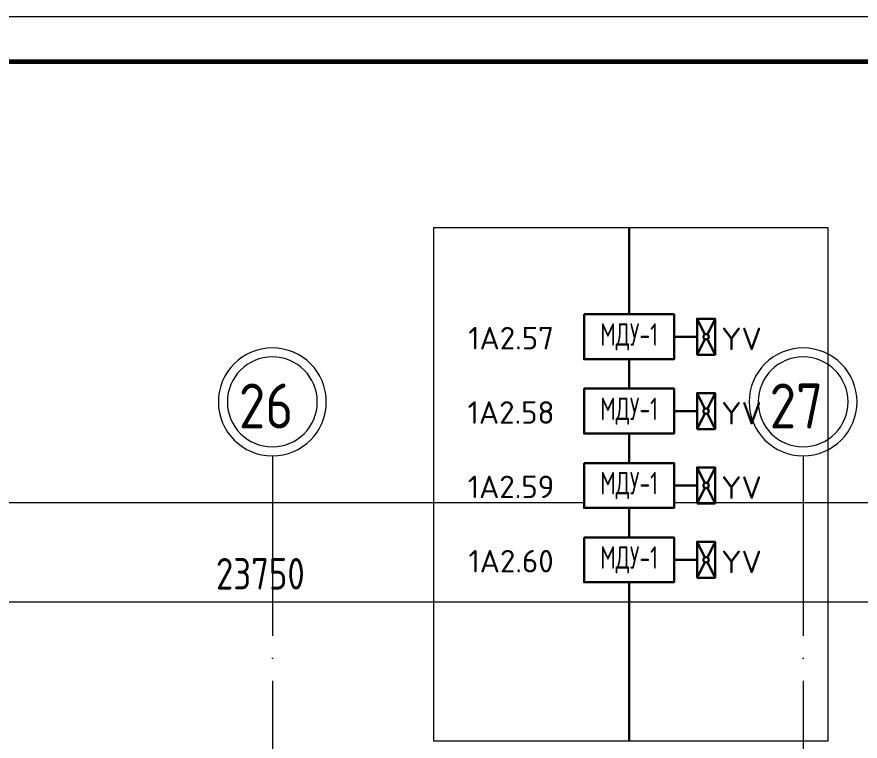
# Model space of a CAD drawing. Header units: millimetres. Extents: x -1073752 to 1436911, y -1379358 to 94781.
# Drawn here: x -1041757 to -1032383, y -868441 to -860388 of the extents above; entities that cross this region are included whole.
import ezdxf
from ezdxf.enums import TextEntityAlignment as Align

# ---------------------------------------------------------------- set-up
doc = ezdxf.new("R2010")
doc.units = ezdxf.units.MM
doc.set_wipeout_variables(frame=1)
doc.linetypes.add('ADSK_Линия сетки', pattern=[25, 20, -2.5, 0, -2.5])
for name, color, linetype, lineweight in [('RC-Дымоудаление', 1, 'Continuous', 30), ('лс', 5, 'Continuous', 30), ('Оси', 252, 'Continuous', 9), ('ОФ_рамка', 8, 'Continuous', 60), ('Размеры', 250, 'Continuous', 9)]:
    doc.layers.add(name, color=color, linetype=linetype, lineweight=lineweight)
doc.layers.add('RC-Позиционные_обозначения', color=7, linetype='Continuous')
doc.layers.add('RC-Таблицы', color=7, linetype='Continuous')
doc.styles.add('GOST Common_2', font='', dxfattribs={"width": 0.9, "height": 250})
doc.styles.add('GOST Common_4', font='', dxfattribs={"height": 7})
doc.styles.add('ISOCPEUR', font='isocpeur.ttf', dxfattribs={"height": 250})
doc.styles.add('RubezhCAD', font='isocpeur.ttf')
doc.styles.get("Standard").update_dxf_attribs({"font": 'arial.ttf'})
doc.styles.get('GOST Common_2').set_extended_font_data('GOST type B')
doc.styles.get('GOST Common_4').set_extended_font_data('GOST 2.304 type A')

# ---------------------------------------------------------------- blocks, each defined once
blk = doc.blocks.new('1 этаж')
at = {"layer": 'Оси', "color": 251, "linetype": 'ADSK_Линия сетки', "ltscale": 100, "true_color": 0x636466}
for p, q in [((-46505.8, 32206.9), (-46505.8, 10956.3)), ((-40605.8, 32206.9), (-40605.8, 10956.3))]:
    blk.add_line(p, q, dxfattribs=at)
at = {"layer": 'Оси', "color": 251, "lineweight": 20, "true_color": 0x636466}
for centre, radius, start, end in [((-46505.8, 32806.9), 600, 0, 180), ((-40605.8, 32806.9), 600, 0, 180), ((-46505.8, 32806.9), 500, 0, 180), ((-40605.8, 32806.9), 500, 0, 180), ((-46505.8, 32806.9), 600, 180, 0), ((-46505.8, 32806.9), 500, 180, 0), ((-40605.8, 32806.9), 600, 180, 0), ((-40605.8, 32806.9), 500, 180, 0)]:
    blk.add_arc(centre, radius, start, end, dxfattribs=at)
at = {"layer": 'Размеры', "color": 251, "lineweight": 20, "true_color": 0x636466}
for p, q in [((-58605.8, 31687.6), (-4705.8, 31687.6)), ((-58605.8, 30583.3), (-34705.8, 30583.3))]:
    blk.add_line(p, q, dxfattribs=at)
at = {"layer": 'Оси', "color": 251, "true_color": 0x636466, "style": 'GOST Common_2', "width": 0.9}
for s, p in [('26', (-46877.6, 32511.5)), ('27', (-40977.6, 32511.5))]:
    blk.add_text(s, height=500, dxfattribs=at).set_placement(p)
at = {"layer": 'Размеры', "color": 251, "lineweight": 20, "true_color": 0x636466, "insert": (-47132.7, 31070.7), "char_height": 350, "width": 1324.476, "attachment_point": 1, "line_spacing_factor": 1.022761, "style": 'GOST Common_4'}
blk.add_mtext('23750', dxfattribs=at)
blk = doc.blocks.new('А0')
at = {"layer": 'ОФ_рамка', "color": 0, "linetype": 'Continuous', "lineweight": 5, "ltscale": 100}
blk.add_lwpolyline([(341068.1, -309616.8), (222168.1, -309616.8)], dxfattribs=at)
at = {"layer": 'ОФ_рамка', "color": 0, "linetype": 'Continuous', "ltscale": 100}
blk.add_lwpolyline([(340568.1, -310116.8), (224168.1, -310116.8)], dxfattribs=at)
blk = doc.blocks.new('A$C122646C6')
at = {"color": 1, "lineweight": 30}
for points in [[(0, 200), (400, 200), (400, 0), (0, 0), (0, 200)], [(0, 200), (173.2, 113.4)], [(400, 200), (226.8, 113.4)], [(173.2, 86.6), (0, 0)], [(226.8, 86.6), (400, 0)]]:
    blk.add_lwpolyline(points, dxfattribs=at)
blk.add_circle((200, 100), 30, dxfattribs=at)
blk = doc.blocks.new('RC-UGO-MDU-01')
at = {"layer": 'RC-Дымоудаление'}
blk.add_point((0, 0), dxfattribs=at)
blk.add_attdef('PSTN', text='', height=2.5, dxfattribs=at).set_placement((5.821, 2.37), align=Align.BOTTOM_CENTER)
blk.add_wipeout([(4.998, 2.498), (4.998, -2.498), (-4.998, -2.498), (-4.998, 2.498)]).dxf.layer = 'RC-Дымоудаление'
blk.add_wipeout([(-4.998, -2.498), (-4.998, 2.498), (4.998, 2.498), (4.998, -2.498)]).dxf.layer = 'RC-Дымоудаление'
blk.add_lwpolyline([(-4.998, 2.498), (4.998, 2.498), (4.998, -2.498), (-4.998, -2.498), (-4.998, 2.498)], close=True, dxfattribs=at)
at = {"layer": 'RC-Дымоудаление', "ltscale": 100, "style": 'ISOCPEUR', "width": 0.7}
blk.add_text('МДУ-1', height=2.5, dxfattribs=at).set_placement((0, 0), align=Align.MIDDLE)

msp = doc.modelspace()

# ---------------------------------------------------------------- linework, layer by layer
at = {"layer": 'лс', "color": 0, "lineweight": 20}
msp.add_lwpolyline([(-1037122.8, -862728.3), (-1032741.3, -862728.3), (-1032741.3, -868440.8), (-1037122.8, -868440.8)], close=True, dxfattribs=at)
at = {"layer": 'лс'}
msp.add_lwpolyline([(-1034951.3, -868440.8), (-1034951.3, -862728.3)], dxfattribs=at)
at = {"layer": 'лс', "color": 11}
for points in [[(-1034195.1, -863944.9), (-1034451.5, -863944.9)], [(-1034195.1, -864771.5), (-1034451.5, -864771.5)], [(-1034195.1, -865598.1), (-1034451.5, -865598.1)], [(-1034195.1, -866424.7), (-1034451.5, -866424.7)]]:
    msp.add_lwpolyline(points, dxfattribs=at)

# ---------------------------------------------------------------- block references
msp.add_blockref('1 этаж', (-992411.4, -897475.7))
at = {"rotation": 90}
for p in [(-1033995.1, -864144.9), (-1033995.1, -864971.5), (-1033995.1, -865798.1), (-1033995.1, -866624.7)]:
    msp.add_blockref('A$C122646C6', p, dxfattribs=at)
at = {"layer": 'ОФ_рамка', "color": 0, "lineweight": -2}
msp.add_blockref('А0', (-1293843.1, -550771.2), dxfattribs=at)

# ---------------------------------------------------------------- texts
at = {"layer": 'RC-Таблицы', "linetype": 'Continuous', "lineweight": 40, "char_height": 250, "width": 2400, "attachment_point": 5, "style": 'RubezhCAD'}
for insert in [(-1033701.9, -863968.5), (-1033701.9, -864795.1), (-1033701.9, -865621.7), (-1033701.9, -866448.3)]:
    msp.add_mtext('YV', dxfattribs=dict(at, insert=insert))

# ---------------------------------------------------------------- next in the draw order: block references
at = {"layer": 'RC-Дымоудаление', "color": 4, "linetype": 'Continuous', "lineweight": 40, "ltscale": 15}
ref = msp.add_blockref('RC-UGO-MDU-01', (-1034951.3, -863944.9), dxfattribs=dict(at, xscale=100, yscale=100, zscale=100))
ref.add_attrib('PSTN', '1А2.57', dxfattribs={"layer": 'RC-Позиционные_обозначения', "height": 250, "style": 'RubezhCAD'}).set_placement((-1036263.5, -864160.2), align=Align.BOTTOM_CENTER)
ref = msp.add_blockref('RC-UGO-MDU-01', (-1034951.3, -864771.5), dxfattribs=dict(at, xscale=100, yscale=100, zscale=100))
ref.add_attrib('PSTN', '1А2.58', dxfattribs={"layer": 'RC-Позиционные_обозначения', "height": 250, "style": 'RubezhCAD'}).set_placement((-1036263.5, -864986.8), align=Align.BOTTOM_CENTER)
ref = msp.add_blockref('RC-UGO-MDU-01', (-1034951.3, -865598.1), dxfattribs=dict(at, xscale=100, yscale=100, zscale=100))
ref.add_attrib('PSTN', '1А2.59', dxfattribs={"layer": 'RC-Позиционные_обозначения', "height": 250, "style": 'RubezhCAD'}).set_placement((-1036263.5, -865813.4), align=Align.BOTTOM_CENTER)
ref = msp.add_blockref('RC-UGO-MDU-01', (-1034951.3, -866424.7), dxfattribs=dict(at, xscale=100, yscale=100, zscale=100))
ref.add_attrib('PSTN', '1А2.60', dxfattribs={"layer": 'RC-Позиционные_обозначения', "height": 250, "style": 'RubezhCAD'}).set_placement((-1036263.5, -866640), align=Align.BOTTOM_CENTER)

doc.saveas('drawing.dxf')
